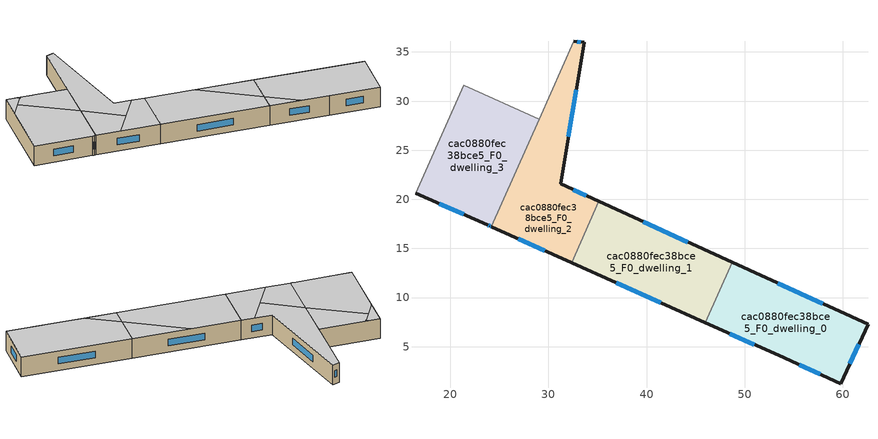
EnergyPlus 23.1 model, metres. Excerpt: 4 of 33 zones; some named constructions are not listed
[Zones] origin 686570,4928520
cac0880fec38bce5_F0_dwelling_0
 floor ground (EU_floor_Construction): 62.55,7.28 59.8,1.24 53.44,4.11 46,7.45 48.74,13.58 z0
 wall outside (EU_wall_Construction): 46,7.45 53.44,4.11 59.8,1.24 62.55,7.28 48.74,13.58 z0:3
 wall to cac0880fec38bce5_F0_dwelling_1 (EU_wall_Construction): 48.74,13.58 46,7.45 z0:3
 window (EU_Window_Construction): 48.48,6.33 50.96,5.22 / 57.95,9.38 53.35,11.48 / 60.72,3.25 61.63,5.26 / 55.56,3.15 57.68,2.19 z1:2
 ceiling to cac0880fec38bce5_F1_dwelling_6 (EU_floor_Construction): 59.8,1.24 62.55,7.28 48.74,13.58 46.96,9.59 49.93,5.68 53.44,4.11 z3
 ceiling adiabatic (EU_roof_Construction): 49.93,5.68 46.96,9.59 46,7.45 z3
cac0880fec38bce5_F0_dwelling_1
 floor ground (EU_floor_Construction): 48.74,13.58 46,7.45 32.37,13.56 35.15,19.79 z0
 wall outside (EU_wall_Construction): 48.74,13.58 35.15,19.79 / 32.37,13.56 46,7.45 z0:3
 wall to cac0880fec38bce5_F0_dwelling_2 (EU_wall_Construction): 35.15,19.79 32.37,13.56 z0:3
 window (EU_Window_Construction): 44.21,15.65 39.68,17.72 / 36.92,11.52 41.46,9.48 z1:2
 ceiling adiabatic (EU_roof_Construction): 46,7.45 46.96,9.59 41.37,16.95 35.15,19.79 32.37,13.56 z3
 ceiling to cac0880fec38bce5_F1_dwelling_6 (EU_floor_Construction): 46.96,9.59 48.74,13.58 41.37,16.95 z3
cac0880fec38bce5_F0_dwelling_2
 floor ground (EU_floor_Construction): 33.64,35.98 31.25,21.57 35.15,19.79 32.37,13.56 24.19,17.23 32.61,36.08 z0
 wall outside (EU_wall_Construction): 24.19,17.23 32.37,13.56 / 35.15,19.79 31.25,21.57 33.64,35.98 32.61,36.08 z0:3
 wall to cac0880fec38bce5_F0_dwelling_3 (EU_wall_Construction): 29.08,28.17 24.19,17.23 z0:3
 wall to cac0880fec38bce5_F0_dwelling_4 (EU_wall_Construction): 32.61,36.08 29.08,28.17 z0:3
 window (EU_Window_Construction): 26.92,16.01 29.65,14.78 / 33.3,36.01 32.95,36.05 / 32.05,26.37 32.84,31.18 / 33.85,20.38 32.55,20.97 z1:2
 ceiling to cac0880fec38bce5_F1_dwelling_4 (EU_floor_Construction): 33.48,20.55 31.25,21.57 33.64,35.98 32.61,36.08 26.78,23.03 30.43,18.23 z3
 ceiling to cac0880fec38bce5_F1_dwelling_5 (EU_floor_Construction): 30.43,18.23 26.78,23.03 24.19,17.23 27.29,15.84 z3
 ceiling to cac0880fec38bce5_F1_dwelling_7 (EU_floor_Construction): 32.37,13.56 35.15,19.79 33.48,20.55 27.29,15.84 z3
cac0880fec38bce5_F0_dwelling_3
 floor ground (EU_floor_Construction): 29.08,28.17 24.19,17.23 24.04,17.3 23.81,17.4 16.48,20.62 21.38,31.61 z0
 wall outside (EU_wall_Construction): 16.48,20.62 23.81,17.4 24.04,17.3 24.19,17.23 z0:3
 wall to cac0880fec38bce5_F0_dwelling_5 (EU_wall_Construction): 21.38,31.61 16.48,20.62 z0:3
 wall to cac0880fec38bce5_F0_dwelling_4 (EU_wall_Construction): 29.08,28.17 21.38,31.61 z0:3
 window (EU_Window_Construction): 23.89,17.36 23.96,17.33 / 18.92,19.55 21.37,18.47 / 24.09,17.28 24.14,17.25 z1:2
 ceiling to cac0880fec38bce5_F1_dwelling_5 (EU_floor_Construction): 24.19,17.23 26.78,23.03 21.72,29.68 19.91,28.31 16.48,20.62 23.81,17.4 24.04,17.3 z3
 ceiling to cac0880fec38bce5_F1_dwelling_2 (EU_floor_Construction): 23.19,30.8 22.72,31.01 22.99,30.65 z3
 ceiling to cac0880fec38bce5_F1_dwelling_4 (EU_floor_Construction): 26.78,23.03 29.08,28.17 23.19,30.8 21.72,29.68 z3
 ceiling to cac0880fec38bce5_F1_dwelling_3 (EU_floor_Construction): 22.99,30.65 22.72,31.01 21.38,31.6 19.91,28.31 z3
[HVACTEMPLATE:THERMOSTAT] Constant Heating Setpoint=20; Constant Cooling Setpoint=50
EU_HeatOnly_cac0880fec38bce5_F0_dwelling_0; EU_HeatOnly_cac0880fec38bce5_F0_dwelling_1; EU_HeatOnly_cac0880fec38bce5_F0_dwelling_2; EU_HeatOnly_cac0880fec38bce5_F0_dwelling_3; EU_HeatOnly_cac0880fec38bce5_F0_dwelling_4; EU_HeatOnly_cac0880fec38bce5_F0_dwelling_5; EU_HeatOnly_cac0880fec38bce5_F0_dwelling_6; EU_HeatOnly_cac0880fec38bce5_F0_dwelling_7; EU_HeatOnly_cac0880fec38bce5_F0_dwelling_8; EU_HeatOnly_cac0880fec38bce5_F1_dwelling_0; EU_HeatOnly_cac0880fec38bce5_F1_dwelling_1; EU_HeatOnly_cac0880fec38bce5_F1_dwelling_2; EU_HeatOnly_cac0880fec38bce5_F1_dwelling_3; EU_HeatOnly_cac0880fec38bce5_F1_dwelling_4; EU_HeatOnly_cac0880fec38bce5_F1_dwelling_5; EU_HeatOnly_cac0880fec38bce5_F1_dwelling_6; EU_HeatOnly_cac0880fec38bce5_F1_dwelling_7; EU_HeatOnly_cac0880fec38bce5_F2_dwelling_0; EU_HeatOnly_cac0880fec38bce5_F2_dwelling_1; EU_HeatOnly_cac0880fec38bce5_F2_dwelling_2; EU_HeatOnly_cac0880fec38bce5_F2_dwelling_3; EU_HeatOnly_cac0880fec38bce5_F2_dwelling_4; EU_HeatOnly_cac0880fec38bce5_F2_dwelling_5; EU_HeatOnly_cac0880fec38bce5_F2_dwelling_6; EU_HeatOnly_cac0880fec38bce5_F2_dwelling_7; EU_HeatOnly_cac0880fec38bce5_F3_dwelling_0; EU_HeatOnly_cac0880fec38bce5_F3_dwelling_1; EU_HeatOnly_cac0880fec38bce5_F3_dwelling_2; EU_HeatOnly_cac0880fec38bce5_F3_dwelling_3; EU_HeatOnly_cac0880fec38bce5_F3_dwelling_4; EU_HeatOnly_cac0880fec38bce5_F3_dwelling_5; EU_HeatOnly_cac0880fec38bce5_F3_dwelling_6; EU_HeatOnly_cac0880fec38bce5_F3_dwelling_7
[SCHEDULE:CONSTANT]
Name | Hourly Value
EU_AlwaysOn | 1
EU_CoolingOff | 0
[SCHEDULE:FILE] Column Number=1; Rows to Skip at Top=0; Number of Hours of Data=8760; Column Separator=Comma; Interpolate to Timestep=No; Minutes per Item=60; Adjust Schedule for Daylight Savings=Yes
Name | File
EU_Step8_GainSchedule_cac0880fec38bce5_F2_dwelling_2_f000 | ../../schedules/cac0880fec38bce5/cac0880fec38bce5_F2_dwelling_2_f000_gain.csv
EU_Step8_GainSchedule_cac0880fec38bce5_F2_dwelling_3_f000 | ../../schedules/cac0880fec38bce5/cac0880fec38bce5_F2_dwelling_3_f000_gain.csv
EU_Step8_GainSchedule_cac0880fec38bce5_F2_dwelling_4_f000 | ../../schedules/cac0880fec38bce5/cac0880fec38bce5_F2_dwelling_4_f000_gain.csv
EU_Step8_GainSchedule_cac0880fec38bce5_F2_dwelling_5_f000 | ../../schedules/cac0880fec38bce5/cac0880fec38bce5_F2_dwelling_5_f000_gain.csv
EU_Step8_GainSchedule_cac0880fec38bce5_F2_dwelling_6_f000 | ../../schedules/cac0880fec38bce5/cac0880fec38bce5_F2_dwelling_6_f000_gain.csv
EU_Step8_GainSchedule_cac0880fec38bce5_F2_dwelling_7_f000 | ../../schedules/cac0880fec38bce5/cac0880fec38bce5_F2_dwelling_7_f000_gain.csv
EU_Step8_GainSchedule_cac0880fec38bce5_F3_dwelling_0_f000 | ../../schedules/cac0880fec38bce5/cac0880fec38bce5_F3_dwelling_0_f000_gain.csv
EU_Step8_GainSchedule_cac0880fec38bce5_F3_dwelling_1_f000 | ../../schedules/cac0880fec38bce5/cac0880fec38bce5_F3_dwelling_1_f000_gain.csv
EU_Step8_GainSchedule_cac0880fec38bce5_F3_dwelling_2_f000 | ../../schedules/cac0880fec38bce5/cac0880fec38bce5_F3_dwelling_2_f000_gain.csv
EU_Step8_GainSchedule_cac0880fec38bce5_F3_dwelling_3_f000 | ../../schedules/cac0880fec38bce5/cac0880fec38bce5_F3_dwelling_3_f000_gain.csv
EU_Step8_GainSchedule_cac0880fec38bce5_F3_dwelling_4_f000 | ../../schedules/cac0880fec38bce5/cac0880fec38bce5_F3_dwelling_4_f000_gain.csv
EU_Step8_GainSchedule_cac0880fec38bce5_F3_dwelling_5_f000 | ../../schedules/cac0880fec38bce5/cac0880fec38bce5_F3_dwelling_5_f000_gain.csv
EU_Step8_GainSchedule_cac0880fec38bce5_F3_dwelling_6_f000 | ../../schedules/cac0880fec38bce5/cac0880fec38bce5_F3_dwelling_6_f000_gain.csv
EU_Step8_GainSchedule_cac0880fec38bce5_F3_dwelling_7_f000 | ../../schedules/cac0880fec38bce5/cac0880fec38bce5_F3_dwelling_7_f000_gain.csv
